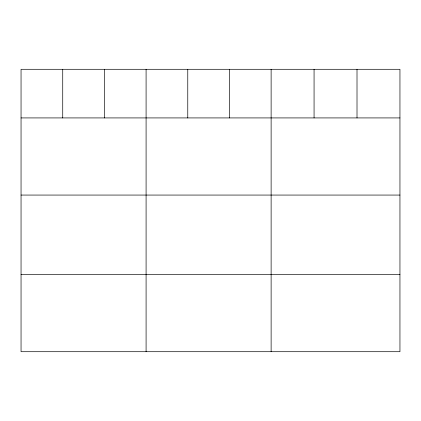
<?xml version="1.0" encoding="UTF-8"?>
<svg xmlns="http://www.w3.org/2000/svg" width="421" height="421" viewBox="0 0 421 421"><rect width="100%" height="100%" fill="white"/><g stroke="black" fill="none" stroke-linecap="round" stroke-linejoin="round"><path stroke-width="0.63" d="M399.95 117.922L399.95 351.703L21.05 351.703L21.05 69.297L399.95 69.297L399.95 117.922L21.05 117.922M21.05 195.065L399.95 195.065M21.05 274.555L399.95 274.555M357.008 69.297L357.008 117.922M314.066 69.297L314.066 117.922M271.124 69.297L271.124 351.703M229.445 69.297L229.445 117.922M187.766 69.297L187.766 117.922M146.087 69.297L146.087 351.703M104.408 69.297L104.408 117.922M62.729 69.297L62.729 117.922"/></g></svg>
